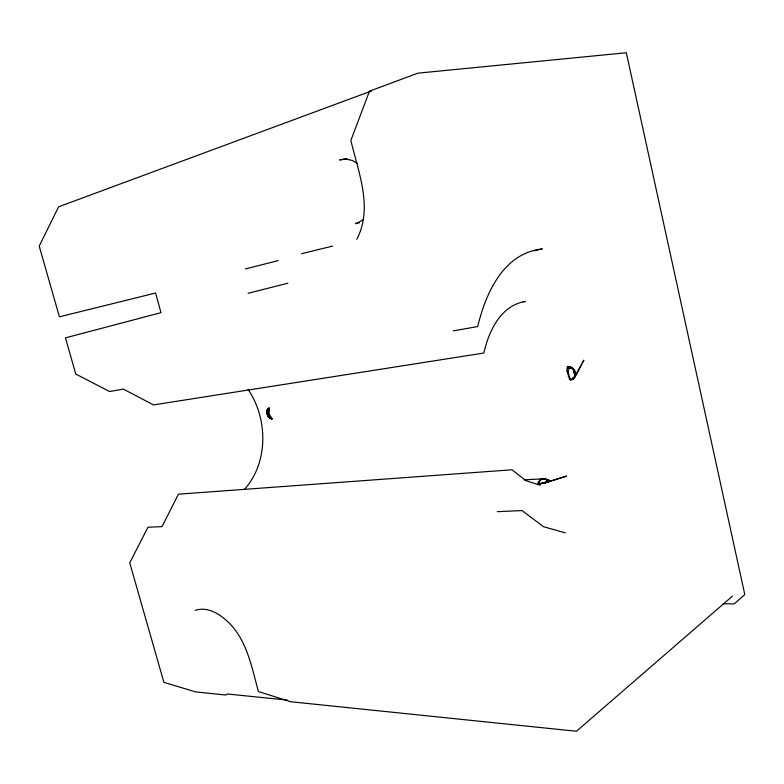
<?xml version="1.0" encoding="UTF-8"?>
<svg xmlns="http://www.w3.org/2000/svg" width="784" height="784" viewBox="0 0 784 784"><rect width="100%" height="100%" fill="white"/><g stroke="black" fill="none" stroke-linecap="round" stroke-linejoin="round"><path stroke-width="1.18" d="M573.29 368.696L575.103 376.516L573.751 378.603L570.605 380.162L569.341 378.505L567.43 366.5C572.585 365.854 576.985 371.724 575.103 376.516L573.182 377.535L573.751 378.603L572.153 379.24L570.742 379.466L569.341 378.505L569.919 378.123L569.204 376.555L568.302 376.408L568.625 374.801L567.557 373.997L568.184 372.939L567.155 371.44L567.43 366.5M267.393 415.03L266.844 410.767L268.638 408.219L268.961 414.854L271.48 418.921L272.244 418.921L268.569 413.364L269.343 408.023L268.01 408.611L266.746 411.737L268.5 416.97L266.805 412.835M549.182 480.455L545.909 482.66L537.608 484.14L538.461 481.964C541.048 477.966 545.272 478.465 548.967 480.122L546.33 481.219L544.606 483.032L542.41 482.444L541.724 483.64L538.569 483.218L537.608 484.14M570.605 380.162L569.919 378.123M575.446 375.252L574.545 375.507L575.534 373.841L574.143 373.713L575.348 372.439L573.712 371.851L574.172 369.774L573.261 369.97L572.251 367.804L571.085 368.529L569.86 366.667L569.409 368.862L568.625 366.461L567.106 368.892L567.832 369.137L567.155 371.44L567.92 371.028M267.481 409.179L267.099 409.905M356.828 239.287C373.272 207.721 358.298 172.137 350.869 140.463L369.47 91.169L417.872 73.167L626.328 52.744L744.8 594.566L734.177 603.896L723.181 603.709M540.264 483.865L538.873 484.032L538.569 483.218L540.264 480.416L539.608 480.249L540.999 479.122L543.518 478.603M575.103 376.516L583.864 360.14L574.525 377.643L573.182 377.535M268.461 410.297L269.343 408.023M363.021 219.353L361.404 220.931L355.681 223.656L359.239 222.832M244.432 489.481C268.628 462.335 267.971 418.646 248.018 389.285M732.462 596.124L576.456 731.256L290.688 701.729L258.436 691.566C251.87 668.086 247.519 642.321 230.055 623.937C221.166 614.94 208.475 606.012 195.245 610.373M569.86 366.667L567.92 367.324M269.569 416.235L272.244 418.921M573.712 371.851L574.897 371.067M546.771 479.612L548.477 479.857M371.557 90.944L58.643 206.79L39.2 246.107L59.417 316.824L155.595 293.02L160.994 312.659L65.435 337.865L75.774 374.037L109.574 391.53L123.353 389.099L153.546 404.907L483.846 353.045C488.844 331.015 500.702 305.407 525.496 301.389L523.085 301.83M287.875 283.21L248.087 293.294M245.363 268.932L278.271 260.611M544.606 483.032L566.607 476.084L543.194 483.365L542.41 482.444M539.353 481.68L538.461 481.964L538.569 483.218M301.654 253.673L332.661 246.078M533.992 250.772L542.303 248.93C503.475 253.085 485.757 293.098 477.681 326.565L453.211 330.887M346.842 158.701L339.648 159.907L345.891 159.064L352.31 160.465L357.435 163.464M542.528 478.632L544.645 478.73L524.212 479.828M268.745 408.817L268.01 408.611M271.323 418.499L268.246 416.275L269.177 417.715L271.48 418.921L270.696 418.715M497.291 511.668L522.046 510.57L543.469 526.691L565.352 532.885M287.63 700.141L227.458 693.987L225.704 695.016L195.735 691.929L163.895 682.345L129.742 562.863L147.951 527.24L162.023 526.613L178.389 494.185L511.991 469.783L525.839 480.621L540.215 485.257M545.909 482.66L545.135 482.121L547.114 482.219L546.33 481.219L548.055 481.768L547.418 480.602L549.114 480.847L547.693 479.485M572.81 379.368L570.742 379.466M544.116 478.799L547.732 479.681M547.418 480.602L548.731 481.307M269.912 418.303L269.177 417.715M266.795 411.786L266.903 413.315M268.5 416.97L267.295 414.795M571.085 367.118L571.085 368.529"/></g></svg>
